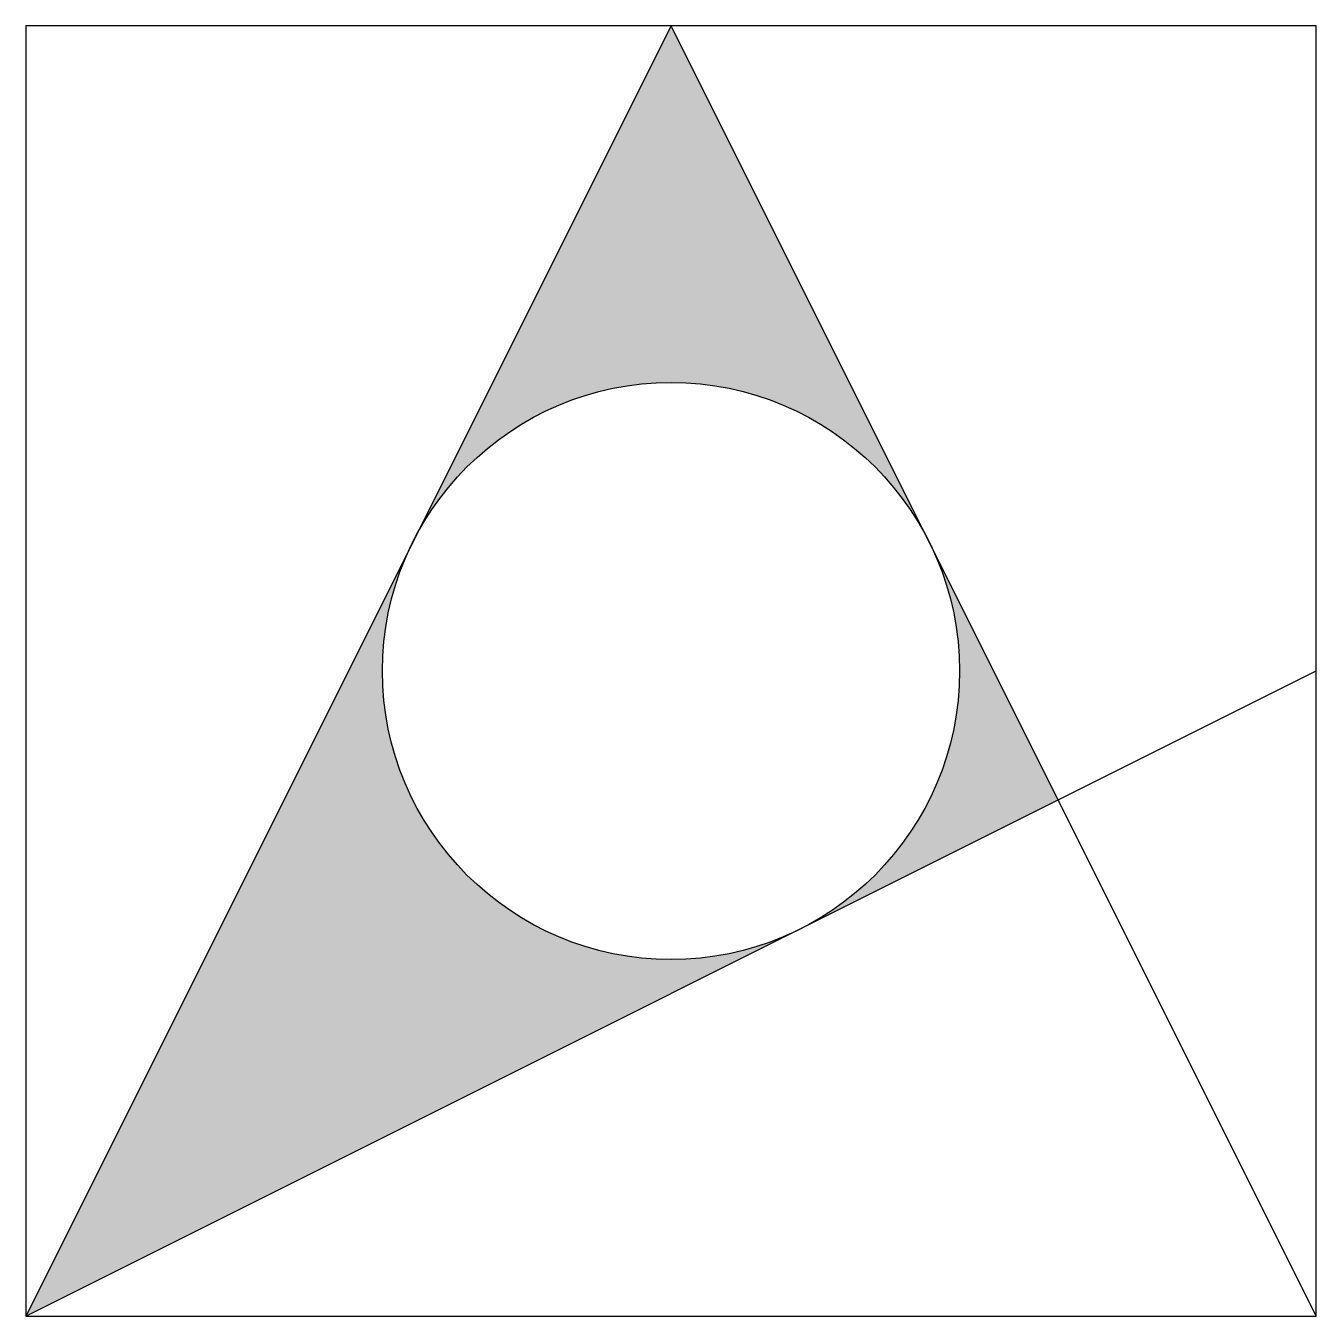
# Model space of a CAD drawing. Header units: inches. Extents: x 0 to 4.47, y 0 to 4.47.
import ezdxf

# ---------------------------------------------------------------- set-up
doc = ezdxf.new("R2010")
doc.units = ezdxf.units.IN
doc.header["$MEASUREMENT"] = 0
doc.layers.add('Figure', color=1, linetype='Continuous', lineweight=30)
doc.layers.add('Hatch', color=7, linetype='Continuous')

msp = doc.modelspace()

# ---------------------------------------------------------------- hatches: boundary and pattern name
at = {"layer": 'Hatch', "transparency": 33554493}
h = msp.add_hatch(color=256, dxfattribs=at)
h.dxf.hatch_style = 1
h.paths.add_polyline_path([(1.3416, 2.6833, -0.618034), (3.1305, 2.6833), (2.2361, 4.4721)])
h = msp.add_hatch(color=256, dxfattribs=at)
h.dxf.hatch_style = 1
h.paths.add_polyline_path([(0, 0), (2.6833, 1.3416, -0.557537), (1.2361, 2.2361, -0.116434), (1.3416, 2.6833)])
h = msp.add_hatch(color=256, dxfattribs=at)
h.dxf.hatch_style = 1
h.paths.add_polyline_path([(2.6833, 1.3416), (3.5777, 1.7889), (3.1305, 2.6833, -0.116434), (3.2361, 2.2361, -0.284079)])

# ---------------------------------------------------------------- linework, layer by layer
at = {"layer": 'Figure'}
for p, q in [((2.2361, 4.4721), (0, 0)), ((4.4721, 0), (2.2361, 4.4721)), ((0, 0), (4.4721, 2.2361))]:
    msp.add_line(p, q, dxfattribs=at)
msp.add_lwpolyline([(0, 0), (4.4721, 0), (4.4721, 4.4721), (0, 4.4721)], close=True, dxfattribs=at)
msp.add_circle((2.2361, 2.2361), 1, dxfattribs=at)

doc.saveas('drawing.dxf')
